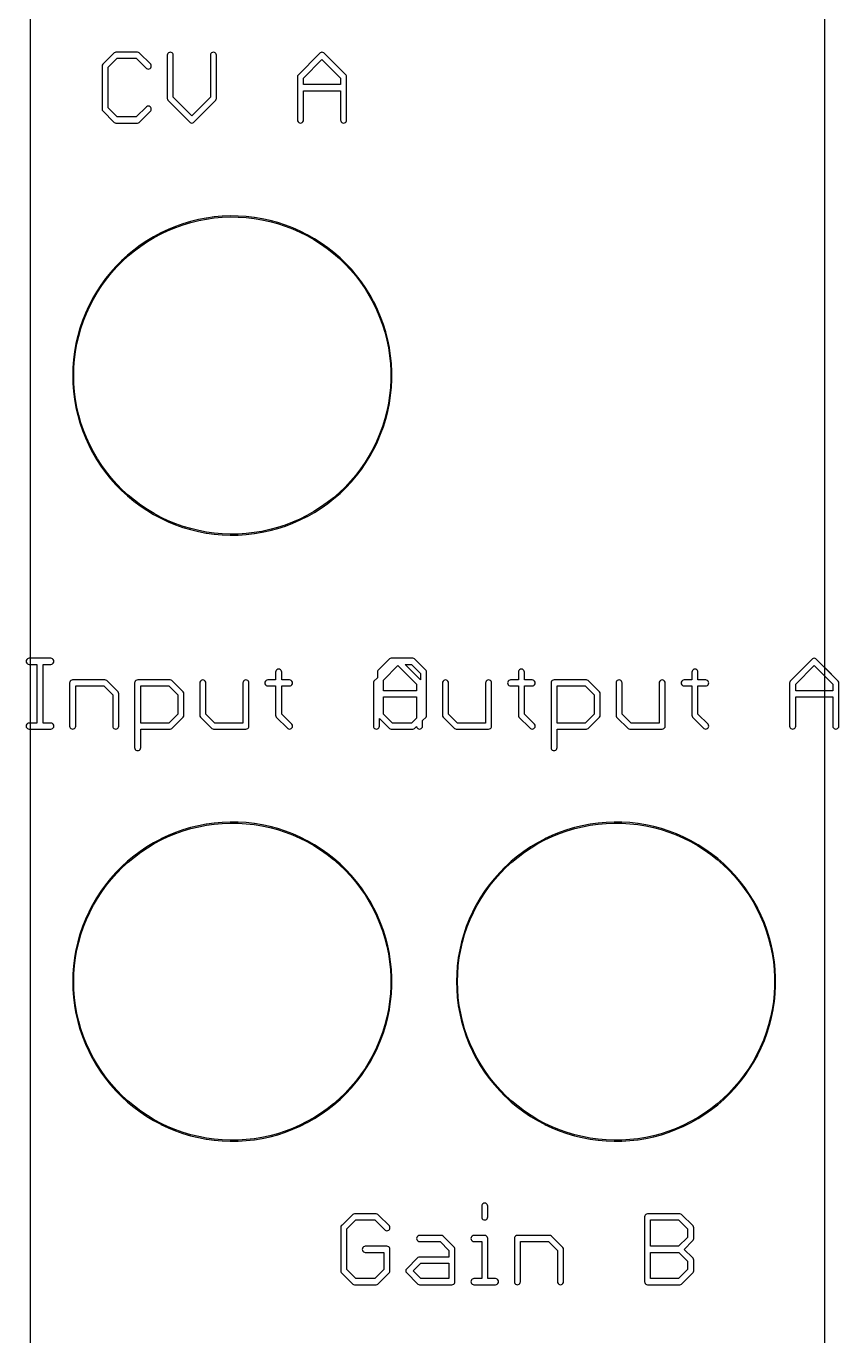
# Model space of a CAD drawing. Extents: x 4 to 24, y 9 to 138.
# Drawn here: x 3.86 to 24.3, y 72.31 to 105.24 of the extents above; entities that cross this region are included whole.
import ezdxf

# ---------------------------------------------------------------- set-up
doc = ezdxf.new("R2010")
doc.units = 0

msp = doc.modelspace()

# ---------------------------------------------------------------- linework, layer by layer
at = {"color": 5, "true_color": 0x0000ff}
for points in [[(3.96493, 137.75436, 0), (3.96493, 89.3445, 0), (3.937, 89.3445, 0), (3.91345, 89.34077, 0), (3.89221, 89.32994, 0), (3.87535, 89.31308, 0), (3.86452, 89.29184, 0), (3.8608, 89.2683, 0), (3.86452, 89.24475, 0), (3.87535, 89.22351, 0), (3.89221, 89.20665, 0), (3.91345, 89.19582, 0), (3.937, 89.1921, 0), (3.96493, 89.1921, 0), (3.96493, 87.71636, 0), (3.937, 87.71636, 0), (3.91345, 87.71263, 0), (3.89221, 87.7018, 0), (3.87535, 87.68494, 0), (3.86452, 87.6637, 0), (3.8608, 87.64016, 0), (3.86452, 87.61661, 0), (3.87535, 87.59537, 0), (3.89221, 87.57851, 0), (3.91345, 87.56768, 0), (3.937, 87.56396, 0), (3.96493, 87.56396, 0), (3.96493, 33.4645, 0)], [(23.94458, 33.4645, 0), (23.94458, 88.37676, 0), (24.14777, 88.37676, 0), (24.14777, 87.64016, 0), (24.1515, 87.61661, 0), (24.16233, 87.59537, 0), (24.17919, 87.57851, 0), (24.20043, 87.56768, 0), (24.22397, 87.56396, 0), (24.24752, 87.56768, 0), (24.26876, 87.57851, 0), (24.28562, 87.59537, 0), (24.29645, 87.61661, 0), (24.30017, 87.64016, 0), (24.30017, 88.72474, 0), (24.29645, 88.74828, 0), (24.28562, 88.76952, 0), (23.94458, 89.11056, 0), (23.94458, 137.75436, 0)]]:
    msp.add_polyline3d(points, dxfattribs=at)
at = {"color": 34, "true_color": 0x008000}
for points in [[(3.96494, 9.25322, 0), (23.94458, 9.25322, 0), (23.94458, 137.75436, 0), (3.96494, 137.75436, 0), (3.96494, 9.25322, 0)], [(6.11886, 104.58449, 0), (6.09531, 104.58077, 0), (6.07407, 104.56994, 0), (5.78543, 104.2813, 0), (5.7746, 104.26006, 0), (5.77087, 104.23651, 0), (5.77087, 103.15193, 0), (5.7746, 103.12839, 0), (5.78543, 103.10715, 0), (6.07407, 102.81851, 0), (6.09531, 102.80768, 0), (6.11886, 102.80395, 0), (6.65987, 102.80395, 0), (6.68342, 102.80768, 0), (6.70466, 102.81851, 0), (6.9933, 103.10715, 0), (7.00413, 103.12839, 0), (7.00785, 103.15193, 0), (7.00413, 103.17548, 0), (6.9933, 103.19672, 0), (6.97644, 103.21358, 0), (6.9552, 103.22441, 0), (6.93165, 103.22813, 0), (6.90811, 103.22441, 0), (6.88687, 103.21358, 0), (6.62964, 102.95635, 0), (6.14909, 102.95635, 0), (5.92327, 103.18217, 0), (5.92327, 104.20628, 0), (6.14908, 104.43209, 0), (6.62965, 104.43209, 0), (6.88687, 104.17487, 0), (6.90811, 104.16404, 0), (6.93165, 104.16031, 0), (6.9552, 104.16404, 0), (6.97644, 104.17487, 0), (6.9933, 104.19173, 0), (7.00413, 104.21297, 0), (7.00785, 104.23651, 0), (7.00413, 104.26006, 0), (6.9933, 104.2813, 0), (6.70466, 104.56994, 0), (6.68342, 104.58077, 0), (6.65987, 104.58449, 0), (6.11886, 104.58449, 0)], [(8.02638, 102.80395, 0), (8.04994, 102.80768, 0), (8.07118, 102.81851, 0), (8.6316, 103.37893, 0), (8.64242, 103.40017, 0), (8.64615, 103.42371, 0), (8.64615, 104.50829, 0), (8.64242, 104.53184, 0), (8.6316, 104.55308, 0), (8.61473, 104.56994, 0), (8.5935, 104.58077, 0), (8.56995, 104.58449, 0), (8.54641, 104.58077, 0), (8.52516, 104.56994, 0), (8.50831, 104.55308, 0), (8.49748, 104.53184, 0), (8.49375, 104.50829, 0), (8.49375, 103.45395, 0), (8.02654, 102.98673, 0), (7.56158, 103.45387, 0), (7.56158, 104.50829, 0), (7.55785, 104.53184, 0), (7.54702, 104.55308, 0), (7.53016, 104.56994, 0), (7.50892, 104.58077, 0), (7.48538, 104.58449, 0), (7.46183, 104.58077, 0), (7.44059, 104.56994, 0), (7.42373, 104.55308, 0), (7.4129, 104.53184, 0), (7.40918, 104.50829, 0), (7.40918, 103.42371, 0), (7.4129, 103.40017, 0), (7.42373, 103.37893, 0), (7.96475, 102.83537, 0), (7.98161, 102.81851, 0), (8.00285, 102.80768, 0), (8.02638, 102.80395, 0)], [(11.34524, 104.56994, 0), (11.324, 104.58077, 0), (11.30046, 104.58449, 0), (11.27691, 104.58077, 0), (11.25567, 104.56994, 0), (11.23881, 104.55308, 0), (10.69779, 104.00952, 0), (10.68696, 103.98828, 0), (10.68324, 103.96474, 0), (10.68324, 102.88015, 0), (10.68696, 102.85661, 0), (10.69779, 102.83537, 0), (10.71465, 102.81851, 0), (10.73589, 102.80768, 0), (10.75944, 102.80395, 0), (10.78298, 102.80768, 0), (10.80422, 102.81851, 0), (10.82108, 102.83537, 0), (10.83191, 102.85661, 0), (10.83564, 102.88015, 0), (10.83564, 103.61675, 0), (11.76781, 103.61675, 0), (11.76781, 102.88015, 0), (11.77154, 102.85661, 0), (11.78237, 102.83537, 0), (11.79923, 102.81851, 0), (11.82047, 102.80768, 0), (11.84401, 102.80395, 0), (11.86756, 102.80768, 0), (11.8888, 102.81851, 0), (11.90566, 102.83537, 0), (11.91649, 102.85661, 0), (11.92021, 102.88015, 0), (11.92021, 103.96474, 0), (11.91649, 103.98828, 0), (11.90566, 104.00952, 0), (11.34524, 104.56994, 0)], [(11.76781, 103.76915, 0), (10.83564, 103.76915, 0), (10.83564, 103.93458, 0), (11.3006, 104.40172, 0), (11.76781, 103.93451, 0), (11.76781, 103.76915, 0)], [(8.79346, 100.45953, 0), (8.59282, 100.44175, 0), (8.3947, 100.41381, 0), (8.39077, 100.41319, 0), (8.19265, 100.37509, 0), (7.99707, 100.32683, 0), (7.80403, 100.27095, 0), (7.61607, 100.20491, 0), (7.42811, 100.12871, 0), (7.24777, 100.04235, 0), (7.24423, 100.04055, 0), (7.06643, 99.94657, 0), (6.89371, 99.84243, 0), (6.72607, 99.73067, 0), (6.56605, 99.60875, 0), (6.41111, 99.48175, 0), (6.26125, 99.34459, 0), (6.25844, 99.34178, 0), (6.11874, 99.19954, 0), (5.98412, 99.04968, 0), (5.85712, 98.8922, 0), (5.74028, 98.72964, 0), (5.63106, 98.562, 0), (5.52946, 98.38928, 0), (5.43548, 98.20894, 0), (5.43368, 98.2054, 0), (5.3524, 98.02252, 0), (5.2762, 97.8371, 0), (5.2127, 97.6466, 0), (5.15682, 97.45356, 0), (5.11364, 97.25798, 0), (5.07808, 97.05986, 0), (5.07746, 97.05594, 0), (5.05206, 96.85528, 0), (5.03681, 96.65462, 0), (5.03174, 96.45396, 0), (5.03681, 96.2533, 0), (5.05206, 96.05264, 0), (5.07746, 95.85197, 0), (5.07808, 95.84805, 0), (5.11364, 95.64993, 0), (5.15682, 95.45435, 0), (5.2127, 95.26131, 0), (5.2762, 95.07081, 0), (5.3524, 94.88539, 0), (5.43368, 94.70251, 0), (5.43548, 94.69897, 0), (5.52946, 94.51863, 0), (5.63106, 94.34591, 0), (5.74028, 94.17827, 0), (5.85712, 94.01571, 0), (5.98412, 93.85823, 0), (6.11874, 93.70837, 0), (6.25844, 93.56613, 0), (6.26125, 93.56332, 0), (6.41111, 93.42616, 0), (6.56605, 93.29916, 0), (6.72607, 93.17724, 0), (6.89371, 93.06548, 0), (7.06643, 92.96134, 0), (7.24423, 92.86736, 0), (7.24777, 92.86556, 0), (7.42811, 92.7792, 0), (7.61607, 92.703, 0), (7.80403, 92.63696, 0), (7.99707, 92.58108, 0), (8.19265, 92.53282, 0), (8.39077, 92.49472, 0), (8.3947, 92.4941, 0), (8.59282, 92.46615, 0), (8.79346, 92.44838, 0), (8.99414, 92.44076, 0), (9.19478, 92.4433, 0), (9.39546, 92.45599, 0), (9.59612, 92.47886, 0), (9.60004, 92.47948, 0), (9.79815, 92.5125, 0), (9.99374, 92.55568, 0), (10.18932, 92.60648, 0), (10.37982, 92.66998, 0), (10.56778, 92.7411, 0), (10.7532, 92.82238, 0), (10.931, 92.91128, 0), (10.93454, 92.91308, 0), (11.1098, 93.01214, 0), (11.27998, 93.12136, 0), (11.44508, 93.2382, 0), (11.60256, 93.36012, 0), (11.75496, 93.4922, 0), (11.89974, 93.6319, 0), (11.90255, 93.63471, 0), (12.03971, 93.78203, 0), (12.16925, 93.93443, 0), (12.29117, 94.09445, 0), (12.40547, 94.25955, 0), (12.51215, 94.43227, 0), (12.60867, 94.60753, 0), (12.61047, 94.61107, 0), (12.69683, 94.79141, 0), (12.77557, 94.97683, 0), (12.84669, 95.16733, 0), (12.90511, 95.35783, 0), (12.95591, 95.55341, 0), (12.99655, 95.74899, 0), (12.99718, 95.75291, 0), (13.02766, 95.95357, 0), (13.04798, 96.1517, 0), (13.05813, 96.35235, 0), (13.05813, 96.55556, 0), (13.04798, 96.75622, 0), (13.02766, 96.95433, 0), (12.99718, 97.155, 0), (12.99655, 97.15892, 0), (12.95591, 97.3545, 0), (12.90511, 97.55008, 0), (12.84669, 97.74058, 0), (12.77557, 97.93108, 0), (12.69683, 98.1165, 0), (12.61047, 98.29684, 0), (12.60867, 98.30038, 0), (12.51215, 98.47564, 0), (12.40547, 98.64836, 0), (12.29117, 98.81346, 0), (12.16925, 98.97348, 0), (12.03971, 99.12588, 0), (11.90255, 99.2732, 0), (11.89974, 99.27601, 0), (11.75496, 99.41571, 0), (11.60256, 99.54779, 0), (11.44508, 99.66971, 0), (11.27998, 99.78655, 0), (11.1098, 99.89577, 0), (10.93454, 99.99483, 0), (10.931, 99.99663, 0), (10.7532, 100.08553, 0), (10.56778, 100.16681, 0), (10.37982, 100.23793, 0), (10.18932, 100.30143, 0), (9.99374, 100.35223, 0), (9.79815, 100.39541, 0), (9.60004, 100.42843, 0), (9.59612, 100.42905, 0), (9.39546, 100.45191, 0), (9.19478, 100.46462, 0), (8.99414, 100.46716, 0), (8.79346, 100.45953, 0)], [(9.39546, 92.48139, 0), (9.19478, 92.4687, 0), (8.99414, 92.46615, 0), (8.79346, 92.47378, 0), (8.59282, 92.49155, 0), (8.39708, 92.51916, 0), (8.2005, 92.55697, 0), (8.00492, 92.60523, 0), (7.81188, 92.66111, 0), (7.62392, 92.72715, 0), (7.43596, 92.80335, 0), (7.25705, 92.88902, 0), (7.08136, 92.98189, 0), (6.90864, 93.08603, 0), (6.741, 93.19779, 0), (6.58098, 93.31971, 0), (6.42604, 93.44671, 0), (6.27668, 93.58342, 0), (6.13929, 93.7233, 0), (6.00467, 93.87316, 0), (5.87767, 94.03064, 0), (5.76083, 94.1932, 0), (5.65161, 94.36084, 0), (5.55001, 94.53356, 0), (5.45757, 94.71094, 0), (5.37655, 94.89324, 0), (5.30035, 95.07866, 0), (5.23684, 95.26916, 0), (5.18097, 95.4622, 0), (5.13779, 95.65778, 0), (5.1027, 95.85321, 0), (5.07745, 96.05264, 0), (5.06222, 96.2533, 0), (5.05713, 96.45396, 0), (5.06222, 96.65462, 0), (5.07745, 96.85528, 0), (5.1027, 97.0547, 0), (5.13779, 97.25013, 0), (5.18097, 97.44571, 0), (5.23684, 97.63875, 0), (5.30035, 97.82925, 0), (5.37655, 98.01467, 0), (5.45757, 98.19697, 0), (5.55001, 98.37435, 0), (5.65161, 98.54707, 0), (5.76083, 98.71471, 0), (5.87767, 98.87727, 0), (6.00467, 99.03475, 0), (6.13929, 99.18461, 0), (6.27668, 99.32449, 0), (6.42604, 99.4612, 0), (6.58098, 99.5882, 0), (6.741, 99.71012, 0), (6.90864, 99.82188, 0), (7.08136, 99.92602, 0), (7.25705, 100.01889, 0), (7.43596, 100.10456, 0), (7.62392, 100.18076, 0), (7.81188, 100.2468, 0), (8.00492, 100.30268, 0), (8.2005, 100.35094, 0), (8.39727, 100.38878, 0), (8.59282, 100.41636, 0), (8.79346, 100.43414, 0), (8.99414, 100.44176, 0), (9.19478, 100.43922, 0), (9.39546, 100.42652, 0), (9.59565, 100.4037, 0), (9.79031, 100.37126, 0), (9.98589, 100.32808, 0), (10.18146, 100.27728, 0), (10.37196, 100.21378, 0), (10.55993, 100.14266, 0), (10.74535, 100.06138, 0), (10.92007, 99.97402, 0), (11.09487, 99.87522, 0), (11.26505, 99.766, 0), (11.43015, 99.64916, 0), (11.58763, 99.52724, 0), (11.74003, 99.39516, 0), (11.8829, 99.2573, 0), (12.01916, 99.11095, 0), (12.1487, 98.95855, 0), (12.27062, 98.79853, 0), (12.38492, 98.63343, 0), (12.4916, 98.46071, 0), (12.58732, 98.28691, 0), (12.67268, 98.10865, 0), (12.75142, 97.92323, 0), (12.82254, 97.73273, 0), (12.88096, 97.54223, 0), (12.93176, 97.34665, 0), (12.97231, 97.15149, 0), (13.00225, 96.95433, 0), (13.02257, 96.75622, 0), (13.03273, 96.55556, 0), (13.03273, 96.35235, 0), (13.02257, 96.1517, 0), (13.00225, 95.95357, 0), (12.97231, 95.75642, 0), (12.93176, 95.56126, 0), (12.88096, 95.36568, 0), (12.82254, 95.17518, 0), (12.75142, 94.98468, 0), (12.67268, 94.79926, 0), (12.58732, 94.621, 0), (12.4916, 94.4472, 0), (12.38492, 94.27448, 0), (12.27062, 94.10938, 0), (12.1487, 93.94936, 0), (12.01916, 93.79696, 0), (11.8829, 93.65061, 0), (11.74003, 93.51275, 0), (11.58763, 93.38067, 0), (11.43015, 93.25875, 0), (11.26505, 93.14191, 0), (11.09487, 93.03269, 0), (10.92007, 92.93389, 0), (10.74535, 92.84653, 0), (10.55993, 92.76525, 0), (10.37196, 92.69413, 0), (10.18146, 92.63063, 0), (9.98589, 92.57983, 0), (9.79031, 92.53665, 0), (9.59546, 92.50417, 0), (9.39546, 92.48139, 0)], [(3.937, 89.3445, 0), (3.91345, 89.34077, 0), (3.89221, 89.32994, 0), (3.87535, 89.31308, 0), (3.86452, 89.29184, 0), (3.8608, 89.2683, 0), (3.86452, 89.24475, 0), (3.87535, 89.22351, 0), (3.89221, 89.20665, 0), (3.91345, 89.19582, 0), (3.937, 89.1921, 0), (4.13257, 89.1921, 0), (4.13257, 87.71636, 0), (3.937, 87.71636, 0), (3.91345, 87.71263, 0), (3.89221, 87.7018, 0), (3.87535, 87.68494, 0), (3.86452, 87.6637, 0), (3.8608, 87.64016, 0), (3.86452, 87.61661, 0), (3.87535, 87.59537, 0), (3.89221, 87.57851, 0), (3.91345, 87.56768, 0), (3.937, 87.56396, 0), (4.48055, 87.56396, 0), (4.5041, 87.56768, 0), (4.52534, 87.57851, 0), (4.5422, 87.59537, 0), (4.55302, 87.61661, 0), (4.55675, 87.64016, 0), (4.55302, 87.6637, 0), (4.5422, 87.68494, 0), (4.52534, 87.7018, 0), (4.5041, 87.71263, 0), (4.48055, 87.71636, 0), (4.28497, 87.71636, 0), (4.28497, 89.1921, 0), (4.48055, 89.1921, 0), (4.5041, 89.19582, 0), (4.52534, 89.20665, 0), (4.5422, 89.22351, 0), (4.55302, 89.24475, 0), (4.55675, 89.2683, 0), (4.55302, 89.29184, 0), (4.5422, 89.31308, 0), (4.52534, 89.32994, 0), (4.5041, 89.34077, 0), (4.48055, 89.3445, 0), (3.937, 89.3445, 0)], [(13.91734, 87.86715, 0), (13.92817, 87.88839, 0), (13.9319, 87.91194, 0), (13.9319, 88.99651, 0), (13.92817, 89.02006, 0), (13.91734, 89.0413, 0), (13.6287, 89.32994, 0), (13.60746, 89.34077, 0), (13.58392, 89.3445, 0), (13.04035, 89.3445, 0), (13.01681, 89.34077, 0), (12.99557, 89.32994, 0), (12.97871, 89.31308, 0), (12.70947, 89.0413, 0), (12.69864, 89.02006, 0), (12.69492, 88.99651, 0), (12.69492, 88.85698, 0), (12.60787, 88.76952, 0), (12.59704, 88.74828, 0), (12.59332, 88.72474, 0), (12.59332, 87.64016, 0), (12.59704, 87.61661, 0), (12.60787, 87.59537, 0), (12.62473, 87.57851, 0), (12.64597, 87.56768, 0), (12.66952, 87.56396, 0), (12.69306, 87.56768, 0), (12.7143, 87.57851, 0), (12.73116, 87.59537, 0), (12.74199, 87.61661, 0), (12.74572, 87.64016, 0), (12.74572, 87.83056, 0), (12.97871, 87.59537, 0), (12.99557, 87.57851, 0), (13.01681, 87.56768, 0), (13.04035, 87.56396, 0), (13.58392, 87.56396, 0), (13.60746, 87.56768, 0), (13.6287, 87.57851, 0), (13.6796, 87.62941, 0), (13.68162, 87.61661, 0), (13.69245, 87.59537, 0), (13.70931, 87.57851, 0), (13.73055, 87.56768, 0), (13.7541, 87.56396, 0), (13.77764, 87.56768, 0), (13.79888, 87.57851, 0), (13.81574, 87.59537, 0), (13.82657, 87.61661, 0), (13.8303, 87.64016, 0), (13.8303, 87.78011, 0), (13.91734, 87.86715, 0)], [(23.7252, 89.32994, 0), (23.70396, 89.34077, 0), (23.68042, 89.3445, 0), (23.65687, 89.34077, 0), (23.63563, 89.32994, 0), (23.61877, 89.31308, 0), (23.07775, 88.76952, 0), (23.06692, 88.74828, 0), (23.0632, 88.72474, 0), (23.0632, 87.64016, 0), (23.06692, 87.61661, 0), (23.07775, 87.59537, 0), (23.09461, 87.57851, 0), (23.11585, 87.56768, 0), (23.1394, 87.56396, 0), (23.16294, 87.56768, 0), (23.18418, 87.57851, 0), (23.20104, 87.59537, 0), (23.21187, 87.61661, 0), (23.2156, 87.64016, 0), (23.2156, 88.37676, 0), (24.14777, 88.37676, 0), (24.14777, 87.64016, 0), (24.1515, 87.61661, 0), (24.16233, 87.59537, 0), (24.17919, 87.57851, 0), (24.20043, 87.56768, 0), (24.22397, 87.56396, 0), (24.24752, 87.56768, 0), (24.26876, 87.57851, 0), (24.28562, 87.59537, 0), (24.29645, 87.61661, 0), (24.30017, 87.64016, 0), (24.30017, 88.72474, 0), (24.29645, 88.74828, 0), (24.28562, 88.76952, 0), (23.7252, 89.32994, 0)], [(10.43779, 87.57851, 0), (10.45903, 87.56768, 0), (10.48258, 87.56396, 0), (10.50612, 87.56768, 0), (10.52736, 87.57851, 0), (10.54422, 87.59537, 0), (10.55505, 87.61661, 0), (10.55878, 87.64016, 0), (10.55505, 87.6637, 0), (10.54422, 87.68494, 0), (10.287, 87.94216, 0), (10.287, 88.64854, 0), (10.48258, 88.64854, 0), (10.50612, 88.65226, 0), (10.52736, 88.66309, 0), (10.54422, 88.67995, 0), (10.55505, 88.70119, 0), (10.55878, 88.72474, 0), (10.55505, 88.74828, 0), (10.54422, 88.76952, 0), (10.52736, 88.78638, 0), (10.50612, 88.79721, 0), (10.48258, 88.80094, 0), (10.287, 88.80094, 0), (10.287, 88.99651, 0), (10.28327, 89.02006, 0), (10.27244, 89.0413, 0), (10.25558, 89.05816, 0), (10.23434, 89.06899, 0), (10.2108, 89.07271, 0), (10.18725, 89.06899, 0), (10.16601, 89.05816, 0), (10.14915, 89.0413, 0), (10.13832, 89.02006, 0), (10.1346, 88.99651, 0), (10.1346, 88.80094, 0), (9.93901, 88.80094, 0), (9.91546, 88.79721, 0), (9.89423, 88.78638, 0), (9.87737, 88.76952, 0), (9.86654, 88.74828, 0), (9.86281, 88.72474, 0), (9.86654, 88.70119, 0), (9.87737, 88.67995, 0), (9.89423, 88.66309, 0), (9.91546, 88.65226, 0), (9.93901, 88.64854, 0), (10.1346, 88.64854, 0), (10.1346, 87.91194, 0), (10.13832, 87.88839, 0), (10.14915, 87.86715, 0), (10.43779, 87.57851, 0)], [(13.6779, 88.52916, 0), (12.84732, 88.52916, 0), (12.84732, 88.79666, 0), (13.21068, 89.16172, 0), (13.6779, 88.6945, 0), (13.6779, 88.52916, 0)], [(13.77949, 88.80577, 0), (13.39316, 89.1921, 0), (13.55368, 89.1921, 0), (13.77949, 88.96629, 0), (13.77949, 88.80577, 0)], [(16.58618, 87.56396, 0), (16.60973, 87.56768, 0), (16.63098, 87.57851, 0), (16.64783, 87.59537, 0), (16.65867, 87.61661, 0), (16.66238, 87.64016, 0), (16.65867, 87.6637, 0), (16.64783, 87.68494, 0), (16.39314, 87.94203, 0), (16.39314, 88.64854, 0), (16.58618, 88.64854, 0), (16.60973, 88.65226, 0), (16.63098, 88.66309, 0), (16.64783, 88.67995, 0), (16.65867, 88.70119, 0), (16.66238, 88.72474, 0), (16.65867, 88.74828, 0), (16.64783, 88.76952, 0), (16.63098, 88.78638, 0), (16.60973, 88.79721, 0), (16.58618, 88.80094, 0), (16.39314, 88.80094, 0), (16.39314, 88.99651, 0), (16.38943, 89.02006, 0), (16.37859, 89.0413, 0), (16.36174, 89.05816, 0), (16.34049, 89.06899, 0), (16.31694, 89.07271, 0), (16.29341, 89.06899, 0), (16.27217, 89.05816, 0), (16.25531, 89.0413, 0), (16.24448, 89.02006, 0), (16.24074, 88.99651, 0), (16.24074, 88.80094, 0), (16.04516, 88.80094, 0), (16.02162, 88.79721, 0), (16.00039, 88.78638, 0), (15.98353, 88.76952, 0), (15.9727, 88.74828, 0), (15.96897, 88.72474, 0), (15.9727, 88.70119, 0), (15.98353, 88.67995, 0), (16.00039, 88.66309, 0), (16.02162, 88.65226, 0), (16.04516, 88.64854, 0), (16.24074, 88.64854, 0), (16.24074, 87.91194, 0), (16.24448, 87.88839, 0), (16.25531, 87.86715, 0), (16.52455, 87.59537, 0), (16.54141, 87.57851, 0), (16.56265, 87.56768, 0), (16.58618, 87.56396, 0)], [(20.95245, 87.56396, 0), (20.976, 87.56768, 0), (20.99724, 87.57851, 0), (21.0141, 87.59537, 0), (21.02493, 87.61661, 0), (21.02866, 87.64016, 0), (21.02493, 87.6637, 0), (21.0141, 87.68494, 0), (20.75688, 87.94216, 0), (20.75688, 88.64854, 0), (20.95245, 88.64854, 0), (20.976, 88.65226, 0), (20.99724, 88.66309, 0), (21.0141, 88.67995, 0), (21.02493, 88.70119, 0), (21.02866, 88.72474, 0), (21.02493, 88.74828, 0), (21.0141, 88.76952, 0), (20.99724, 88.78638, 0), (20.976, 88.79721, 0), (20.95245, 88.80094, 0), (20.75688, 88.80094, 0), (20.75688, 88.99651, 0), (20.75315, 89.02006, 0), (20.74232, 89.0413, 0), (20.72546, 89.05816, 0), (20.70422, 89.06899, 0), (20.68068, 89.07271, 0), (20.65712, 89.06899, 0), (20.63589, 89.05816, 0), (20.61902, 89.0413, 0), (20.6082, 89.02006, 0), (20.60447, 88.99651, 0), (20.60447, 88.80094, 0), (20.41144, 88.80094, 0), (20.38788, 88.79721, 0), (20.36665, 88.78638, 0), (20.34978, 88.76952, 0), (20.33896, 88.74828, 0), (20.33524, 88.72474, 0), (20.33896, 88.70119, 0), (20.34978, 88.67995, 0), (20.36665, 88.66309, 0), (20.38788, 88.65226, 0), (20.41144, 88.64854, 0), (20.60447, 88.64854, 0), (20.60447, 87.91194, 0), (20.6082, 87.88839, 0), (20.61902, 87.86715, 0), (20.90767, 87.57851, 0), (20.9289, 87.56768, 0), (20.95245, 87.56396, 0)], [(24.14777, 88.52916, 0), (23.2156, 88.52916, 0), (23.2156, 88.69458, 0), (23.68056, 89.16172, 0), (24.14777, 88.69451, 0), (24.14777, 88.52916, 0)], [(5.0292, 88.80094, 0), (5.00565, 88.79721, 0), (4.9844, 88.78638, 0), (4.96755, 88.76952, 0), (4.95672, 88.74828, 0), (4.953, 88.72474, 0), (4.953, 87.64016, 0), (4.95672, 87.61661, 0), (4.96755, 87.59537, 0), (4.9844, 87.57851, 0), (5.00565, 87.56768, 0), (5.0292, 87.56396, 0), (5.05274, 87.56768, 0), (5.07398, 87.57851, 0), (5.09084, 87.59537, 0), (5.10167, 87.61661, 0), (5.1054, 87.64016, 0), (5.1054, 88.64854, 0), (5.81176, 88.64854, 0), (6.03757, 88.42273, 0), (6.03757, 87.64016, 0), (6.0413, 87.61661, 0), (6.05213, 87.59537, 0), (6.06899, 87.57851, 0), (6.09023, 87.56768, 0), (6.11377, 87.56396, 0), (6.13732, 87.56768, 0), (6.15856, 87.57851, 0), (6.17542, 87.59537, 0), (6.18625, 87.61661, 0), (6.18997, 87.64016, 0), (6.18997, 88.45296, 0), (6.18625, 88.4765, 0), (6.17542, 88.49774, 0), (5.88678, 88.78638, 0), (5.86554, 88.79721, 0), (5.842, 88.80094, 0), (5.0292, 88.80094, 0)], [(7.50384, 87.56768, 0), (7.52508, 87.57851, 0), (7.54194, 87.59537, 0), (7.81118, 87.86715, 0), (7.82201, 87.88839, 0), (7.82573, 87.91194, 0), (7.82573, 88.45296, 0), (7.82201, 88.4765, 0), (7.81118, 88.49774, 0), (7.54194, 88.76952, 0), (7.52508, 88.78638, 0), (7.50384, 88.79721, 0), (7.48029, 88.80094, 0), (6.66496, 88.80094, 0), (6.64141, 88.79721, 0), (6.62017, 88.78638, 0), (6.60331, 88.76952, 0), (6.59248, 88.74828, 0), (6.58876, 88.72474, 0), (6.58876, 87.09914, 0), (6.59248, 87.07559, 0), (6.60331, 87.05435, 0), (6.62017, 87.03749, 0), (6.64141, 87.02666, 0), (6.66496, 87.02294, 0), (6.6885, 87.02666, 0), (6.70974, 87.03749, 0), (6.7266, 87.05435, 0), (6.73743, 87.07559, 0), (6.74116, 87.09914, 0), (6.74116, 87.56396, 0), (7.48029, 87.56396, 0), (7.50384, 87.56768, 0)], [(7.44978, 87.71636, 0), (6.74116, 87.71636, 0), (6.74116, 88.64854, 0), (7.44977, 88.64854, 0), (7.67333, 88.42287, 0), (7.67333, 87.94202, 0), (7.44978, 87.71636, 0)], [(8.51337, 87.59539, 0), (8.51338, 87.59537, 0), (8.53025, 87.57851, 0), (8.55148, 87.56768, 0), (8.57504, 87.56396, 0), (9.38782, 87.56396, 0), (9.41137, 87.56768, 0), (9.43262, 87.57851, 0), (9.44948, 87.59537, 0), (9.46031, 87.61661, 0), (9.46402, 87.64016, 0), (9.46402, 88.72474, 0), (9.46031, 88.74828, 0), (9.44948, 88.76952, 0), (9.43262, 88.78638, 0), (9.41137, 88.79721, 0), (9.38782, 88.80094, 0), (9.36429, 88.79721, 0), (9.34305, 88.78638, 0), (9.32619, 88.76952, 0), (9.31536, 88.74828, 0), (9.31162, 88.72474, 0), (9.31162, 87.71636, 0), (8.60526, 87.71636, 0), (8.37946, 87.94215, 0), (8.37946, 88.72474, 0), (8.37573, 88.74828, 0), (8.3649, 88.76952, 0), (8.34803, 88.78638, 0), (8.3268, 88.79721, 0), (8.30326, 88.80094, 0), (8.27971, 88.79721, 0), (8.25847, 88.78638, 0), (8.24161, 88.76952, 0), (8.23077, 88.74828, 0), (8.22706, 88.72474, 0), (8.22706, 87.91194, 0), (8.23077, 87.88839, 0), (8.24161, 87.86715, 0), (8.51337, 87.59539, 0)], [(14.63387, 87.57851, 0), (14.65511, 87.56768, 0), (14.67866, 87.56396, 0), (15.49145, 87.56396, 0), (15.515, 87.56768, 0), (15.53624, 87.57851, 0), (15.5531, 87.59537, 0), (15.56393, 87.61661, 0), (15.56765, 87.64016, 0), (15.56765, 88.72474, 0), (15.56393, 88.74828, 0), (15.5531, 88.76952, 0), (15.53624, 88.78638, 0), (15.515, 88.79721, 0), (15.49145, 88.80094, 0), (15.46791, 88.79721, 0), (15.44667, 88.78638, 0), (15.42981, 88.76952, 0), (15.41898, 88.74828, 0), (15.41525, 88.72474, 0), (15.41525, 87.71636, 0), (14.70888, 87.71636, 0), (14.48308, 87.94216, 0), (14.48308, 88.72474, 0), (14.47935, 88.74828, 0), (14.46852, 88.76952, 0), (14.45166, 88.78638, 0), (14.43042, 88.79721, 0), (14.40688, 88.80094, 0), (14.38333, 88.79721, 0), (14.36209, 88.78638, 0), (14.34523, 88.76952, 0), (14.3344, 88.74828, 0), (14.33068, 88.72474, 0), (14.33068, 87.91194, 0), (14.3344, 87.88839, 0), (14.34523, 87.86715, 0), (14.63387, 87.57851, 0)], [(17.97372, 87.56768, 0), (17.99496, 87.57851, 0), (18.2836, 87.86715, 0), (18.29442, 87.88839, 0), (18.29816, 87.91194, 0), (18.29816, 88.45296, 0), (18.29442, 88.4765, 0), (18.2836, 88.49774, 0), (17.99496, 88.78638, 0), (17.97372, 88.79721, 0), (17.95018, 88.80094, 0), (17.13737, 88.80094, 0), (17.11383, 88.79721, 0), (17.09259, 88.78638, 0), (17.07573, 88.76952, 0), (17.0649, 88.74828, 0), (17.06117, 88.72474, 0), (17.06117, 87.09914, 0), (17.0649, 87.07559, 0), (17.07573, 87.05435, 0), (17.09259, 87.03749, 0), (17.11383, 87.02666, 0), (17.13737, 87.02294, 0), (17.16092, 87.02666, 0), (17.18216, 87.03749, 0), (17.19902, 87.05435, 0), (17.20985, 87.07559, 0), (17.21357, 87.09914, 0), (17.21357, 87.56396, 0), (17.95018, 87.56396, 0), (17.97372, 87.56768, 0)], [(17.91995, 87.71636, 0), (17.21357, 87.71636, 0), (17.21357, 88.64854, 0), (17.91994, 88.64854, 0), (18.14576, 88.42272, 0), (18.14576, 87.94217, 0), (17.91995, 87.71636, 0)], [(19.85772, 87.56396, 0), (19.88126, 87.56768, 0), (19.9025, 87.57851, 0), (19.91936, 87.59537, 0), (19.93019, 87.61661, 0), (19.93392, 87.64016, 0), (19.93392, 88.72474, 0), (19.93019, 88.74828, 0), (19.91936, 88.76952, 0), (19.9025, 88.78638, 0), (19.88126, 88.79721, 0), (19.85772, 88.80094, 0), (19.83417, 88.79721, 0), (19.81293, 88.78638, 0), (19.79607, 88.76952, 0), (19.78524, 88.74828, 0), (19.78152, 88.72474, 0), (19.78152, 87.71636, 0), (19.07514, 87.71636, 0), (18.84932, 87.94218, 0), (18.84932, 88.72474, 0), (18.84561, 88.74828, 0), (18.83477, 88.76952, 0), (18.81792, 88.78638, 0), (18.79667, 88.79721, 0), (18.77312, 88.80094, 0), (18.74959, 88.79721, 0), (18.72835, 88.78638, 0), (18.71149, 88.76952, 0), (18.70066, 88.74828, 0), (18.69692, 88.72474, 0), (18.69692, 87.91194, 0), (18.70066, 87.88839, 0), (18.71149, 87.86715, 0), (18.72835, 87.85029, 0), (19.00012, 87.57851, 0), (19.02137, 87.56768, 0), (19.04492, 87.56396, 0), (19.85772, 87.56396, 0)], [(13.55369, 87.71636, 0), (13.07087, 87.71636, 0), (12.84732, 87.94202, 0), (12.84732, 88.37676, 0), (13.6779, 88.37676, 0), (13.6779, 87.84057, 0), (13.55369, 87.71636, 0)], [(8.79346, 85.21954, 0), (8.59282, 85.20176, 0), (8.3947, 85.17381, 0), (8.39077, 85.17319, 0), (8.19265, 85.13509, 0), (7.99707, 85.08683, 0), (7.80403, 85.03095, 0), (7.61607, 84.96491, 0), (7.42811, 84.88871, 0), (7.24777, 84.80235, 0), (7.24423, 84.80055, 0), (7.06643, 84.70657, 0), (6.89371, 84.60243, 0), (6.72607, 84.49067, 0), (6.56605, 84.36875, 0), (6.41111, 84.24175, 0), (6.26125, 84.10459, 0), (6.25844, 84.10178, 0), (6.11874, 83.95954, 0), (5.98412, 83.80968, 0), (5.85712, 83.65219, 0), (5.74028, 83.48963, 0), (5.63106, 83.322, 0), (5.52946, 83.14928, 0), (5.43548, 82.96894, 0), (5.43368, 82.9654, 0), (5.3524, 82.78252, 0), (5.2762, 82.5971, 0), (5.2127, 82.4066, 0), (5.15682, 82.21356, 0), (5.11364, 82.01797, 0), (5.07808, 81.81986, 0), (5.07746, 81.81594, 0), (5.05206, 81.61528, 0), (5.03681, 81.41461, 0), (5.03174, 81.21396, 0), (5.03681, 81.01329, 0), (5.05206, 80.81264, 0), (5.07746, 80.61198, 0), (5.07808, 80.60805, 0), (5.11364, 80.40993, 0), (5.15682, 80.21435, 0), (5.2127, 80.02131, 0), (5.2762, 79.83081, 0), (5.3524, 79.64539, 0), (5.43368, 79.4625, 0), (5.43548, 79.45896, 0), (5.52946, 79.27863, 0), (5.63106, 79.1059, 0), (5.74028, 78.93827, 0), (5.85712, 78.77571, 0), (5.98412, 78.61823, 0), (6.11874, 78.46836, 0), (6.25844, 78.32613, 0), (6.26125, 78.32332, 0), (6.41111, 78.18616, 0), (6.56605, 78.05916, 0), (6.72607, 77.93724, 0), (6.89371, 77.82548, 0), (7.06643, 77.72134, 0), (7.24423, 77.62736, 0), (7.24777, 77.62555, 0), (7.42811, 77.53919, 0), (7.61607, 77.46299, 0), (7.80403, 77.39696, 0), (7.99707, 77.34108, 0), (8.19265, 77.29282, 0), (8.39077, 77.25472, 0), (8.3947, 77.25409, 0), (8.59282, 77.22615, 0), (8.79346, 77.20838, 0), (8.99414, 77.20076, 0), (9.19478, 77.2033, 0), (9.39546, 77.21599, 0), (9.59612, 77.23886, 0), (9.60004, 77.23948, 0), (9.79815, 77.27249, 0), (9.99374, 77.31568, 0), (10.18932, 77.36648, 0), (10.37982, 77.42998, 0), (10.56778, 77.50109, 0), (10.7532, 77.58238, 0), (10.931, 77.67128, 0), (10.93454, 77.67308, 0), (11.1098, 77.77213, 0), (11.27998, 77.88136, 0), (11.44508, 77.9982, 0), (11.60256, 78.12012, 0), (11.75496, 78.2522, 0), (11.89974, 78.3919, 0), (11.90255, 78.39471, 0), (12.03971, 78.54203, 0), (12.16925, 78.69443, 0), (12.29117, 78.85445, 0), (12.40547, 79.01954, 0), (12.51215, 79.19226, 0), (12.60867, 79.36753, 0), (12.61047, 79.37107, 0), (12.69683, 79.55141, 0), (12.77557, 79.73683, 0), (12.84669, 79.92733, 0), (12.90511, 80.11783, 0), (12.95591, 80.31341, 0), (12.99655, 80.50899, 0), (12.99718, 80.51291, 0), (13.02766, 80.71357, 0), (13.04798, 80.9117, 0), (13.05813, 81.11236, 0), (13.05813, 81.31555, 0), (13.04798, 81.51621, 0), (13.02766, 81.71433, 0), (12.99718, 81.91499, 0), (12.99655, 81.91892, 0), (12.95591, 82.1145, 0), (12.90511, 82.31008, 0), (12.84669, 82.50058, 0), (12.77557, 82.69108, 0), (12.69683, 82.87649, 0), (12.61047, 83.05683, 0), (12.60867, 83.06037, 0), (12.51215, 83.23564, 0), (12.40547, 83.40836, 0), (12.29117, 83.57346, 0), (12.16925, 83.73348, 0), (12.03971, 83.88588, 0), (11.90255, 84.0332, 0), (11.89974, 84.03601, 0), (11.75496, 84.17571, 0), (11.60256, 84.30779, 0), (11.44508, 84.42971, 0), (11.27998, 84.54655, 0), (11.1098, 84.65577, 0), (10.93454, 84.75483, 0), (10.931, 84.75663, 0), (10.7532, 84.84553, 0), (10.56778, 84.92681, 0), (10.37982, 84.99793, 0), (10.18932, 85.06143, 0), (9.99374, 85.11223, 0), (9.79815, 85.15541, 0), (9.60004, 85.18843, 0), (9.59612, 85.18906, 0), (9.39546, 85.21192, 0), (9.19478, 85.22461, 0), (8.99414, 85.22716, 0), (8.79346, 85.21954, 0)], [(9.39546, 77.2414, 0), (9.19478, 77.22869, 0), (8.99414, 77.22615, 0), (8.79346, 77.23378, 0), (8.59282, 77.25156, 0), (8.39727, 77.27913, 0), (8.2005, 77.31697, 0), (8.00492, 77.36523, 0), (7.81188, 77.42111, 0), (7.62392, 77.48715, 0), (7.43596, 77.56335, 0), (7.25705, 77.64902, 0), (7.08136, 77.74189, 0), (6.90864, 77.84603, 0), (6.741, 77.95779, 0), (6.58098, 78.07971, 0), (6.42604, 78.20671, 0), (6.27668, 78.34342, 0), (6.13929, 78.4833, 0), (6.00467, 78.63316, 0), (5.87767, 78.79064, 0), (5.76083, 78.9532, 0), (5.65161, 79.12084, 0), (5.55001, 79.29356, 0), (5.45757, 79.47094, 0), (5.37655, 79.65324, 0), (5.30035, 79.83866, 0), (5.23684, 80.02916, 0), (5.18097, 80.2222, 0), (5.13779, 80.41777, 0), (5.10271, 80.61319, 0), (5.07745, 80.81264, 0), (5.06222, 81.01329, 0), (5.05713, 81.21396, 0), (5.06222, 81.41461, 0), (5.07745, 81.61528, 0), (5.1027, 81.8147, 0), (5.13779, 82.01013, 0), (5.18097, 82.20571, 0), (5.23684, 82.39875, 0), (5.30035, 82.58925, 0), (5.37655, 82.77467, 0), (5.45757, 82.95697, 0), (5.55001, 83.13435, 0), (5.65161, 83.30707, 0), (5.76083, 83.47471, 0), (5.87767, 83.63727, 0), (6.00467, 83.79474, 0), (6.13929, 83.94461, 0), (6.27668, 84.08449, 0), (6.42604, 84.2212, 0), (6.58098, 84.3482, 0), (6.741, 84.47012, 0), (6.90864, 84.58188, 0), (7.08136, 84.68602, 0), (7.25705, 84.77889, 0), (7.43596, 84.86456, 0), (7.62392, 84.94076, 0), (7.81188, 85.0068, 0), (8.00492, 85.06268, 0), (8.2005, 85.11094, 0), (8.39708, 85.14875, 0), (8.59282, 85.17636, 0), (8.79346, 85.19414, 0), (8.99414, 85.20176, 0), (9.19478, 85.19922, 0), (9.39546, 85.18652, 0), (9.59546, 85.16374, 0), (9.79031, 85.13126, 0), (9.98589, 85.08808, 0), (10.18146, 85.03728, 0), (10.37196, 84.97378, 0), (10.55993, 84.90266, 0), (10.74535, 84.82138, 0), (10.92007, 84.73402, 0), (11.09487, 84.63522, 0), (11.26505, 84.526, 0), (11.43015, 84.40916, 0), (11.58763, 84.28724, 0), (11.74003, 84.15516, 0), (11.8829, 84.0173, 0), (12.01916, 83.87094, 0), (12.1487, 83.71854, 0), (12.27062, 83.55853, 0), (12.38492, 83.39342, 0), (12.4916, 83.22071, 0), (12.58732, 83.04691, 0), (12.67268, 82.86865, 0), (12.75142, 82.68322, 0), (12.82254, 82.49272, 0), (12.88096, 82.30222, 0), (12.93176, 82.10665, 0), (12.97231, 81.91148, 0), (13.00225, 81.71433, 0), (13.02257, 81.51621, 0), (13.03273, 81.31555, 0), (13.03273, 81.11236, 0), (13.02257, 80.9117, 0), (13.00225, 80.71357, 0), (12.97231, 80.51642, 0), (12.93176, 80.32125, 0), (12.88096, 80.12568, 0), (12.82254, 79.93518, 0), (12.75142, 79.74468, 0), (12.67268, 79.55925, 0), (12.58732, 79.38099, 0), (12.4916, 79.2072, 0), (12.38492, 79.03448, 0), (12.27062, 78.86938, 0), (12.1487, 78.70936, 0), (12.01916, 78.55696, 0), (11.8829, 78.41061, 0), (11.74003, 78.27275, 0), (11.58763, 78.14067, 0), (11.43015, 78.01875, 0), (11.26505, 77.90191, 0), (11.09487, 77.79268, 0), (10.92007, 77.69389, 0), (10.74535, 77.60653, 0), (10.55993, 77.52525, 0), (10.37196, 77.45413, 0), (10.18146, 77.39063, 0), (9.98589, 77.33983, 0), (9.79031, 77.29665, 0), (9.59546, 77.26417, 0), (9.39546, 77.2414, 0)], [(18.44547, 85.21954, 0), (18.24482, 85.20176, 0), (18.04669, 85.17381, 0), (18.04277, 85.17319, 0), (17.84465, 85.13509, 0), (17.64906, 85.08683, 0), (17.45602, 85.03095, 0), (17.26807, 84.96491, 0), (17.08011, 84.88871, 0), (16.89977, 84.80235, 0), (16.89623, 84.80055, 0), (16.71843, 84.70657, 0), (16.54571, 84.60243, 0), (16.37807, 84.49067, 0), (16.21805, 84.36875, 0), (16.06311, 84.24175, 0), (15.91325, 84.10459, 0), (15.91044, 84.10178, 0), (15.77074, 83.95954, 0), (15.63612, 83.80968, 0), (15.50912, 83.65219, 0), (15.39228, 83.48963, 0), (15.28306, 83.322, 0), (15.18146, 83.14928, 0), (15.08748, 82.96894, 0), (15.08568, 82.9654, 0), (15.0044, 82.78252, 0), (14.9282, 82.5971, 0), (14.8647, 82.4066, 0), (14.80882, 82.21356, 0), (14.76564, 82.01797, 0), (14.73008, 81.81986, 0), (14.72946, 81.81594, 0), (14.70405, 81.61528, 0), (14.68881, 81.41461, 0), (14.68373, 81.21396, 0), (14.68881, 81.01329, 0), (14.70405, 80.81264, 0), (14.72946, 80.61198, 0), (14.73008, 80.60805, 0), (14.76564, 80.40993, 0), (14.80882, 80.21435, 0), (14.8647, 80.02131, 0), (14.9282, 79.83081, 0), (15.0044, 79.64539, 0), (15.08568, 79.4625, 0), (15.08748, 79.45896, 0), (15.18146, 79.27863, 0), (15.28306, 79.1059, 0), (15.39228, 78.93827, 0), (15.50912, 78.77571, 0), (15.63612, 78.61823, 0), (15.77074, 78.46836, 0), (15.91044, 78.32613, 0), (15.91325, 78.32332, 0), (16.06311, 78.18616, 0), (16.21805, 78.05916, 0), (16.37807, 77.93724, 0), (16.54571, 77.82548, 0), (16.71843, 77.72134, 0), (16.89623, 77.62736, 0), (16.89977, 77.62555, 0), (17.08011, 77.53919, 0), (17.26807, 77.46299, 0), (17.45602, 77.39696, 0), (17.64906, 77.34108, 0), (17.84465, 77.29282, 0), (18.04277, 77.25472, 0), (18.04669, 77.25409, 0), (18.24482, 77.22615, 0), (18.44547, 77.20838, 0), (18.64614, 77.20076, 0), (18.84678, 77.2033, 0), (19.04746, 77.21599, 0), (19.24812, 77.23886, 0), (19.25204, 77.23948, 0), (19.45016, 77.27249, 0), (19.64574, 77.31568, 0), (19.84132, 77.36648, 0), (20.03182, 77.42998, 0), (20.21978, 77.50109, 0), (20.4052, 77.58238, 0), (20.58299, 77.67128, 0), (20.58654, 77.67308, 0), (20.7618, 77.77213, 0), (20.93198, 77.88136, 0), (21.09708, 77.9982, 0), (21.25456, 78.12012, 0), (21.40696, 78.2522, 0), (21.55174, 78.3919, 0), (21.55455, 78.39471, 0), (21.69171, 78.54203, 0), (21.82125, 78.69443, 0), (21.94317, 78.85445, 0), (22.05747, 79.01954, 0), (22.16415, 79.19226, 0), (22.26067, 79.36753, 0), (22.26247, 79.37107, 0), (22.34883, 79.55141, 0), (22.42757, 79.73683, 0), (22.49869, 79.92733, 0), (22.55711, 80.11783, 0), (22.60791, 80.31341, 0), (22.64855, 80.50899, 0), (22.64917, 80.51291, 0), (22.67966, 80.71357, 0), (22.69997, 80.9117, 0), (22.71013, 81.11236, 0), (22.71013, 81.31555, 0), (22.69997, 81.51621, 0), (22.67966, 81.71433, 0), (22.64917, 81.91499, 0), (22.64855, 81.91892, 0), (22.60791, 82.1145, 0), (22.55711, 82.31008, 0), (22.49869, 82.50058, 0), (22.42757, 82.69108, 0), (22.34883, 82.87649, 0), (22.26247, 83.05683, 0), (22.26067, 83.06037, 0), (22.16415, 83.23564, 0), (22.05747, 83.40836, 0), (21.94317, 83.57346, 0), (21.82125, 83.73348, 0), (21.69171, 83.88588, 0), (21.55455, 84.0332, 0), (21.55174, 84.03601, 0), (21.40696, 84.17571, 0), (21.25456, 84.30779, 0), (21.09708, 84.42971, 0), (20.93198, 84.54655, 0), (20.7618, 84.65577, 0), (20.58654, 84.75483, 0), (20.58299, 84.75663, 0), (20.4052, 84.84553, 0), (20.21978, 84.92681, 0), (20.03182, 84.99793, 0), (19.84132, 85.06143, 0), (19.64574, 85.11223, 0), (19.45016, 85.15541, 0), (19.25204, 85.18843, 0), (19.24812, 85.18906, 0), (19.04746, 85.21192, 0), (18.84678, 85.22461, 0), (18.64614, 85.22716, 0), (18.44547, 85.21954, 0)], [(19.04746, 77.2414, 0), (18.84678, 77.22869, 0), (18.64614, 77.22615, 0), (18.44547, 77.23378, 0), (18.24482, 77.25156, 0), (18.0493, 77.27912, 0), (17.8525, 77.31697, 0), (17.65692, 77.36523, 0), (17.46388, 77.42111, 0), (17.27592, 77.48715, 0), (17.08796, 77.56335, 0), (16.90905, 77.64902, 0), (16.73336, 77.74189, 0), (16.56064, 77.84603, 0), (16.393, 77.95779, 0), (16.23298, 78.07971, 0), (16.07804, 78.20671, 0), (15.92868, 78.34342, 0), (15.79129, 78.4833, 0), (15.65667, 78.63316, 0), (15.52967, 78.79064, 0), (15.41283, 78.9532, 0), (15.30361, 79.12084, 0), (15.20201, 79.29356, 0), (15.10957, 79.47094, 0), (15.02855, 79.65324, 0), (14.95235, 79.83866, 0), (14.88885, 80.02916, 0), (14.83297, 80.2222, 0), (14.78979, 80.41777, 0), (14.75468, 80.61337, 0), (14.72946, 80.81264, 0), (14.71422, 81.01329, 0), (14.70914, 81.21396, 0), (14.71422, 81.41461, 0), (14.72946, 81.61528, 0), (14.75468, 81.81452, 0), (14.78979, 82.01013, 0), (14.83297, 82.20571, 0), (14.88885, 82.39875, 0), (14.95235, 82.58925, 0), (15.02855, 82.77467, 0), (15.10957, 82.95697, 0), (15.20201, 83.13435, 0), (15.30361, 83.30707, 0), (15.41283, 83.47471, 0), (15.52967, 83.63727, 0), (15.65667, 83.79474, 0), (15.79129, 83.94461, 0), (15.92868, 84.08449, 0), (16.07804, 84.2212, 0), (16.23298, 84.3482, 0), (16.393, 84.47012, 0), (16.56064, 84.58188, 0), (16.73336, 84.68602, 0), (16.90905, 84.77889, 0), (17.08796, 84.86456, 0), (17.27592, 84.94076, 0), (17.46388, 85.0068, 0), (17.65692, 85.06268, 0), (17.8525, 85.11094, 0), (18.04911, 85.14875, 0), (18.24482, 85.17636, 0), (18.44547, 85.19414, 0), (18.64614, 85.20176, 0), (18.84678, 85.19922, 0), (19.04746, 85.18652, 0), (19.24746, 85.16374, 0), (19.44231, 85.13126, 0), (19.63788, 85.08808, 0), (19.83346, 85.03728, 0), (20.02396, 84.97378, 0), (20.21193, 84.90266, 0), (20.39735, 84.82138, 0), (20.57207, 84.73402, 0), (20.74687, 84.63522, 0), (20.91705, 84.526, 0), (21.08215, 84.40916, 0), (21.23963, 84.28724, 0), (21.39203, 84.15516, 0), (21.5349, 84.0173, 0), (21.67116, 83.87094, 0), (21.8007, 83.71854, 0), (21.92262, 83.55853, 0), (22.03692, 83.39342, 0), (22.1436, 83.22071, 0), (22.23932, 83.04691, 0), (22.32468, 82.86865, 0), (22.40342, 82.68322, 0), (22.47454, 82.49272, 0), (22.53296, 82.30222, 0), (22.58376, 82.10665, 0), (22.62431, 81.91147, 0), (22.65426, 81.71433, 0), (22.67458, 81.51621, 0), (22.68474, 81.31555, 0), (22.68474, 81.11236, 0), (22.67458, 80.9117, 0), (22.65426, 80.71357, 0), (22.62431, 80.51643, 0), (22.58376, 80.32125, 0), (22.53296, 80.12568, 0), (22.47454, 79.93518, 0), (22.40342, 79.74468, 0), (22.32468, 79.55925, 0), (22.23932, 79.38099, 0), (22.1436, 79.2072, 0), (22.03692, 79.03448, 0), (21.92262, 78.86938, 0), (21.8007, 78.70936, 0), (21.67116, 78.55696, 0), (21.5349, 78.41061, 0), (21.39203, 78.27275, 0), (21.23963, 78.14067, 0), (21.08215, 78.01875, 0), (20.91705, 77.90191, 0), (20.74687, 77.79268, 0), (20.57207, 77.69389, 0), (20.39735, 77.60653, 0), (20.21193, 77.52525, 0), (20.02396, 77.45413, 0), (19.83346, 77.39063, 0), (19.63788, 77.33983, 0), (19.44231, 77.29665, 0), (19.24746, 77.26417, 0), (19.04746, 77.2414, 0)], [(15.39493, 75.2221, 0), (15.41848, 75.22582, 0), (15.43972, 75.23665, 0), (15.45658, 75.25351, 0), (15.46741, 75.27475, 0), (15.47113, 75.2983, 0), (15.47113, 75.56753, 0), (15.46741, 75.59108, 0), (15.45658, 75.61232, 0), (15.43972, 75.62918, 0), (15.41848, 75.64001, 0), (15.39493, 75.64373, 0), (15.37139, 75.64001, 0), (15.35015, 75.62918, 0), (15.33329, 75.61232, 0), (15.32246, 75.59108, 0), (15.31873, 75.56753, 0), (15.31873, 75.2983, 0), (15.32246, 75.27475, 0), (15.33329, 75.25351, 0), (15.35015, 75.23665, 0), (15.37139, 75.22582, 0), (15.39493, 75.2221, 0)], [(12.99532, 73.89715, 0), (13.00615, 73.91839, 0), (13.00988, 73.94193, 0), (13.00988, 74.48295, 0), (13.00615, 74.5065, 0), (12.99532, 74.52773, 0), (12.97846, 74.5446, 0), (12.95722, 74.55543, 0), (12.93368, 74.55915, 0), (12.39012, 74.55915, 0), (12.36657, 74.55543, 0), (12.34533, 74.5446, 0), (12.32847, 74.52773, 0), (12.31764, 74.5065, 0), (12.31392, 74.48295, 0), (12.31764, 74.45941, 0), (12.32847, 74.43817, 0), (12.34533, 74.42131, 0), (12.36657, 74.41048, 0), (12.39012, 74.40675, 0), (12.85748, 74.40675, 0), (12.85748, 73.97217, 0), (12.63167, 73.74636, 0), (12.1511, 73.74636, 0), (11.9253, 73.97216, 0), (11.9253, 74.99629, 0), (12.15111, 75.2221, 0), (12.63166, 75.2221, 0), (12.88889, 74.96487, 0), (12.91013, 74.95404, 0), (12.93368, 74.95032, 0), (12.95722, 74.95404, 0), (12.97846, 74.96487, 0), (12.99532, 74.98173, 0), (13.00615, 75.00297, 0), (13.00988, 75.02652, 0), (13.00615, 75.05006, 0), (12.99532, 75.07129, 0), (12.72355, 75.34306, 0), (12.72354, 75.34308, 0), (12.70668, 75.35993, 0), (12.68544, 75.37076, 0), (12.6619, 75.3745, 0), (12.12088, 75.3745, 0), (12.09733, 75.37076, 0), (12.07609, 75.35993, 0), (12.05923, 75.34308, 0), (12.05922, 75.34306, 0), (11.80433, 75.08817, 0), (11.80431, 75.08816, 0), (11.78745, 75.07129, 0), (11.77662, 75.05006, 0), (11.7729, 75.02652, 0), (11.7729, 73.94193, 0), (11.77662, 73.91839, 0), (11.78745, 73.89715, 0), (12.07609, 73.60851, 0), (12.09733, 73.59768, 0), (12.12088, 73.59396, 0), (12.6619, 73.59396, 0), (12.68544, 73.59768, 0), (12.70668, 73.60851, 0), (12.99532, 73.89715, 0)], [(19.48942, 75.3745, 0), (19.46587, 75.37076, 0), (19.44463, 75.35993, 0), (19.42777, 75.34308, 0), (19.41694, 75.32183, 0), (19.41322, 75.2983, 0), (19.41322, 73.67016, 0), (19.41694, 73.64661, 0), (19.42777, 73.62537, 0), (19.44463, 73.60851, 0), (19.46587, 73.59768, 0), (19.48942, 73.59396, 0), (20.3022, 73.59396, 0), (20.32576, 73.59768, 0), (20.347, 73.60851, 0), (20.61876, 73.88028, 0), (20.61878, 73.88029, 0), (20.63563, 73.89715, 0), (20.64647, 73.91839, 0), (20.6502, 73.94193, 0), (20.6502, 74.21371, 0), (20.64647, 74.23726, 0), (20.63563, 74.2585, 0), (20.61878, 74.27536, 0), (20.40893, 74.48325, 0), (20.61876, 74.69308, 0), (20.61878, 74.69309, 0), (20.63563, 74.70995, 0), (20.64647, 74.73119, 0), (20.6502, 74.75474, 0), (20.6502, 75.02652, 0), (20.64647, 75.05006, 0), (20.63563, 75.07129, 0), (20.61878, 75.08816, 0), (20.61874, 75.08818, 0), (20.36387, 75.34306, 0), (20.36386, 75.34308, 0), (20.347, 75.35993, 0), (20.32576, 75.37076, 0), (20.3022, 75.3745, 0), (19.48942, 75.3745, 0)], [(20.27199, 74.55915, 0), (19.56562, 74.55915, 0), (19.56562, 75.2221, 0), (20.27198, 75.2221, 0), (20.4978, 74.99628, 0), (20.4978, 74.78496, 0), (20.27199, 74.55915, 0)], [(13.75664, 74.83094, 0), (13.73309, 74.8272, 0), (13.71185, 74.81637, 0), (13.69499, 74.79952, 0), (13.68416, 74.77827, 0), (13.68044, 74.75474, 0), (13.68416, 74.73119, 0), (13.69499, 74.70995, 0), (13.71185, 74.69309, 0), (13.73309, 74.68226, 0), (13.75664, 74.67854, 0), (14.26967, 74.67854, 0), (14.49323, 74.45287, 0), (14.49323, 74.28991, 0), (13.75664, 74.28991, 0), (13.73309, 74.28619, 0), (13.71185, 74.27536, 0), (13.42321, 73.98672, 0), (13.41238, 73.96548, 0), (13.40866, 73.94193, 0), (13.41238, 73.91839, 0), (13.42321, 73.89715, 0), (13.71185, 73.60851, 0), (13.73309, 73.59768, 0), (13.75664, 73.59396, 0), (14.56943, 73.59396, 0), (14.59298, 73.59768, 0), (14.61422, 73.60851, 0), (14.63108, 73.62537, 0), (14.64191, 73.64661, 0), (14.64563, 73.67016, 0), (14.64563, 74.48295, 0), (14.64191, 74.5065, 0), (14.63108, 74.52773, 0), (14.36184, 74.79952, 0), (14.34498, 74.81637, 0), (14.32374, 74.8272, 0), (14.30019, 74.83094, 0), (13.75664, 74.83094, 0)], [(15.12316, 74.83094, 0), (15.09961, 74.8272, 0), (15.07837, 74.81637, 0), (15.06151, 74.79952, 0), (15.05068, 74.77827, 0), (15.04696, 74.75474, 0), (15.05068, 74.73119, 0), (15.06151, 74.70995, 0), (15.07837, 74.69309, 0), (15.09961, 74.68226, 0), (15.12316, 74.67854, 0), (15.31873, 74.67854, 0), (15.31873, 73.74636, 0), (15.12316, 73.74636, 0), (15.09961, 73.74263, 0), (15.07837, 73.7318, 0), (15.06151, 73.71494, 0), (15.05068, 73.6937, 0), (15.04696, 73.67016, 0), (15.05068, 73.64661, 0), (15.06151, 73.62537, 0), (15.07837, 73.60851, 0), (15.09961, 73.59768, 0), (15.12316, 73.59396, 0), (15.66418, 73.59396, 0), (15.68772, 73.59768, 0), (15.70896, 73.60851, 0), (15.72582, 73.62537, 0), (15.73665, 73.64661, 0), (15.74038, 73.67016, 0), (15.73665, 73.6937, 0), (15.72582, 73.71494, 0), (15.70896, 73.7318, 0), (15.68772, 73.74263, 0), (15.66418, 73.74636, 0), (15.47113, 73.74636, 0), (15.47113, 74.75474, 0), (15.46741, 74.77827, 0), (15.45658, 74.79952, 0), (15.43972, 74.81637, 0), (15.41848, 74.8272, 0), (15.39493, 74.83094, 0), (15.12316, 74.83094, 0)], [(16.21535, 74.83094, 0), (16.19181, 74.8272, 0), (16.17057, 74.81637, 0), (16.15371, 74.79952, 0), (16.14288, 74.77827, 0), (16.13915, 74.75474, 0), (16.13915, 73.67016, 0), (16.14288, 73.64661, 0), (16.15371, 73.62537, 0), (16.17057, 73.60851, 0), (16.19181, 73.59768, 0), (16.21535, 73.59396, 0), (16.2389, 73.59768, 0), (16.26014, 73.60851, 0), (16.277, 73.62537, 0), (16.28783, 73.64661, 0), (16.29155, 73.67016, 0), (16.29155, 74.67854, 0), (16.99792, 74.67854, 0), (17.22374, 74.45272, 0), (17.22374, 73.67016, 0), (17.22746, 73.64661, 0), (17.23829, 73.62537, 0), (17.25515, 73.60851, 0), (17.27639, 73.59768, 0), (17.29994, 73.59396, 0), (17.32348, 73.59768, 0), (17.34471, 73.60851, 0), (17.36158, 73.62537, 0), (17.3724, 73.64661, 0), (17.37614, 73.67016, 0), (17.37614, 74.48295, 0), (17.3724, 74.5065, 0), (17.36158, 74.52773, 0), (17.08981, 74.7995, 0), (17.0898, 74.79952, 0), (17.07294, 74.81637, 0), (17.0517, 74.8272, 0), (17.02816, 74.83094, 0), (16.21535, 74.83094, 0)], [(14.49323, 73.74636, 0), (13.78686, 73.74636, 0), (13.59129, 73.94194, 0), (13.78686, 74.13751, 0), (14.49323, 74.13751, 0), (14.49323, 73.74636, 0)], [(20.27199, 73.74636, 0), (19.56562, 73.74636, 0), (19.56562, 74.40675, 0), (20.27213, 74.40675, 0), (20.4978, 74.18318, 0), (20.4978, 73.97217, 0), (20.27199, 73.74636, 0)]]:
    msp.add_polyline3d(points, close=True, dxfattribs=at)

doc.saveas('drawing.dxf')
